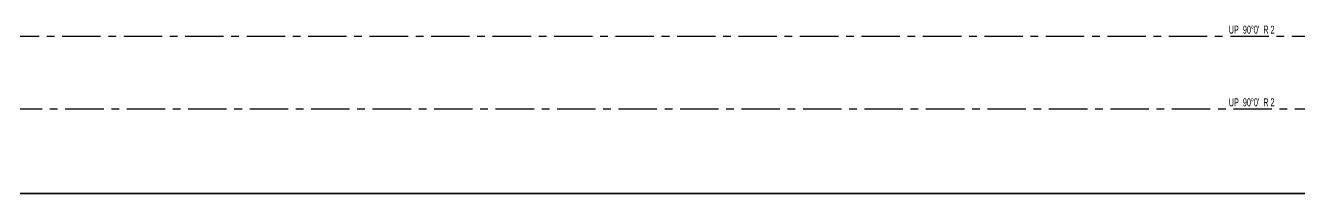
# Model space of a CAD drawing. Header units: millimetres. Extents: x -682 to 1794, y -214 to 546.
# Drawn here: x 150 to 571.1, y -213.7 to -158.2 of the extents above; entities that cross this region are included whole.
import ezdxf

# ---------------------------------------------------------------- set-up
doc = ezdxf.new("R2010")
doc.units = ezdxf.units.MM
doc.linetypes.add('CENTERX2', pattern=[20.32, 12.7, -2.54, 2.54, -2.54])
doc.styles.add('SLDTEXTSTYLE2', font='TXT', dxfattribs={"width": 0.5675})

msp = doc.modelspace()

# ---------------------------------------------------------------- linework, layer by layer
at = {"color": 7, "linetype": 'CENTERX2'}
for p, q in [((-630.32, -161.7), (1741.67, -161.7)), ((-629.32, -185.7), (1740.67, -185.7))]:
    msp.add_line(p, q, dxfattribs=at)
at = {"color": 7, "linetype": 'Continuous', "lineweight": 35}
msp.add_line((-602.32, -213.7), (1713.67, -213.7), dxfattribs=at)

# ---------------------------------------------------------------- texts
at = {"color": 7, "linetype": 'Continuous', "lineweight": 0, "char_height": 2.6458, "attachment_point": 2, "style": 'SLDTEXTSTYLE2'}
for insert in [(555.29, -158.26), (555.29, -182.26)]:
    msp.add_mtext("UP  90°0'  R 2", dxfattribs=dict(at, insert=insert))

doc.saveas('drawing.dxf')
